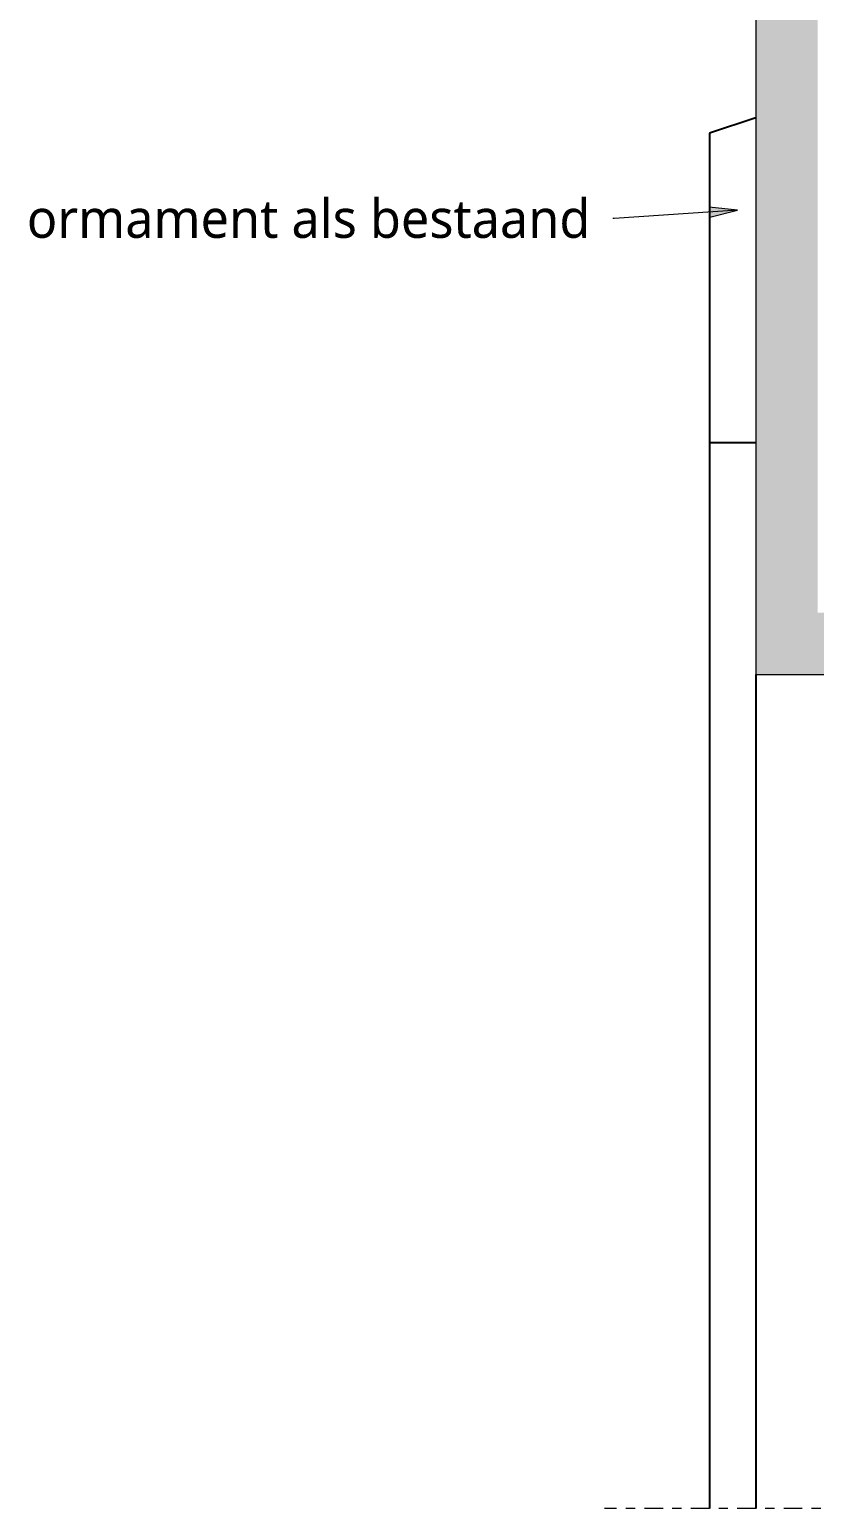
# Model space of a CAD drawing. Header units: millimetres. Extents: x -435 to 27166, y -19117 to 26500.
# Drawn here: x 6974.3 to 7227.9, y -7978.4 to -7500.2 of the extents above; entities that cross this region are included whole.
import ezdxf

# ---------------------------------------------------------------- set-up
doc = ezdxf.new("R2010")
doc.units = ezdxf.units.MM
doc.linetypes.add('MV_center', pattern=[15, 6, -3, 3, -3])
for name, color, linetype, lineweight in [('A-DETL', 90, 'Continuous', 13), ('A-DETL-GENF', 92, 'Continuous', 18), ('G-ANNO-TEXT', 231, 'Continuous', 13)]:
    doc.layers.add(name, color=color, linetype=linetype, lineweight=lineweight)
doc.styles.add('Segoe UI_3', font='segoeui.ttf', dxfattribs={"height": 12.5})

# ---------------------------------------------------------------- blocks, each defined once
blk = doc.blocks.new('NLRS_00_DI_maskeer - Type 1-4234994-Details Appartement')
at = {"layer": 'A-DETL-GENF', "linetype": 'MV_center'}
blk.add_line((368.91, 0), (-100, 0), dxfattribs=at)

msp = doc.modelspace()

# ---------------------------------------------------------------- hatches: boundary and pattern name
at = {"layer": 'A-DETL-GENF', "lineweight": 13}
h = msp.add_hatch(dxfattribs=at)
h.set_pattern_fill('FP_17', color=254, style=0, pattern_type=2)
h.set_pattern_definition([(0, (0, 0), (20.32, 5.08), [1.676, -13.564, 1.676, -13.564, -81.28]), (0, (0, 0), (20.32, 5.08), [-30.48, 1.676, -28.804, 1.676, -13.564, -35.56]), (0, (0, 0), (20.32, 5.08), [-76.2, 1.676, -8.484, 1.676, -23.724]), (120, (7.62, 2.54), (-14.559409, 15.0576362), [1.676, -13.564, 1.676, -13.564, -81.28]), (120, (7.62, 2.54), (-14.559409, 15.0576362), [-30.48, 1.676, -28.804, 1.676, -13.564, -35.56]), (120, (7.62, 2.54), (-14.559409, 15.0576362), [-76.2, 1.676, -8.484, 1.676, -23.724]), (240, (10.16, 12.7), (-5.760591, -20.1376362), [1.676, -13.564, 1.676, -13.564, -81.28]), (240, (10.16, 12.7), (-5.760591, -20.1376362), [-30.48, 1.676, -28.804, 1.676, -13.564, -35.56]), (240, (10.16, 12.7), (-5.760591, -20.1376362), [-76.2, 1.676, -8.484, 1.676, -23.724])])
h.paths.add_polyline_path([(7208.99, -7708.72), (7268.99, -7708.72), (7268.99, -7688.72), (7228.99, -7688.72), (7228.99, -7031.72), (7208.99, -7031.72), (7208.99, -7656.07)])
at = {"layer": 'G-ANNO-TEXT'}
msp.add_hatch(color=7, dxfattribs=at).paths.add_polyline_path([(7203.02, -7558.63), (7193.93, -7557.64), (7194.14, -7560.81)])

# ---------------------------------------------------------------- linework, layer by layer
at = {"layer": 'A-DETL', "lineweight": 18}
for p, q in [((7208.99, -7031.72), (7208.99, -7708.72)), ((7208.99, -7708.72), (7268.99, -7708.72))]:
    msp.add_line(p, q, dxfattribs=at)
at = {"layer": 'A-DETL', "lineweight": 25}
for p, q in [((7208.99, -7528.71), (7193.99, -7533.71)), ((7193.99, -7533.71), (7193.99, -7633.71)), ((7193.99, -7633.71), (7208.99, -7633.71)), ((7193.99, -7633.71), (7193.99, -7978.36)), ((7208.99, -7708.72), (7208.99, -7978.36))]:
    msp.add_line(p, q, dxfattribs=at)
at = {"layer": 'G-ANNO-TEXT', "color": 250}
for p, q in [((7203.02, -7558.63), (7163.17, -7561.28)), ((7203.02, -7558.63), (7193.93, -7557.64)), ((7193.93, -7557.64), (7194.14, -7560.81)), ((7194.14, -7560.81), (7203.02, -7558.63)), ((7163.17, -7561.28), (7162.82, -7561.28))]:
    msp.add_line(p, q, dxfattribs=at)

# ---------------------------------------------------------------- block references
at = {"layer": 'A-DETL-GENF', "linetype": 'MV_center'}
msp.add_blockref('NLRS_00_DI_maskeer - Type 1-4234994-Details Appartement', (7260.08, -7978.36), dxfattribs=at)

# ---------------------------------------------------------------- texts
at = {"layer": 'G-ANNO-TEXT', "color": 7, "insert": (6973.42, -7555.03), "char_height": 12.5, "width": 220.4641, "attachment_point": 1, "style": 'Segoe UI_3'}
msp.add_mtext('ormament als bestaand', dxfattribs=at)

doc.saveas('drawing.dxf')
